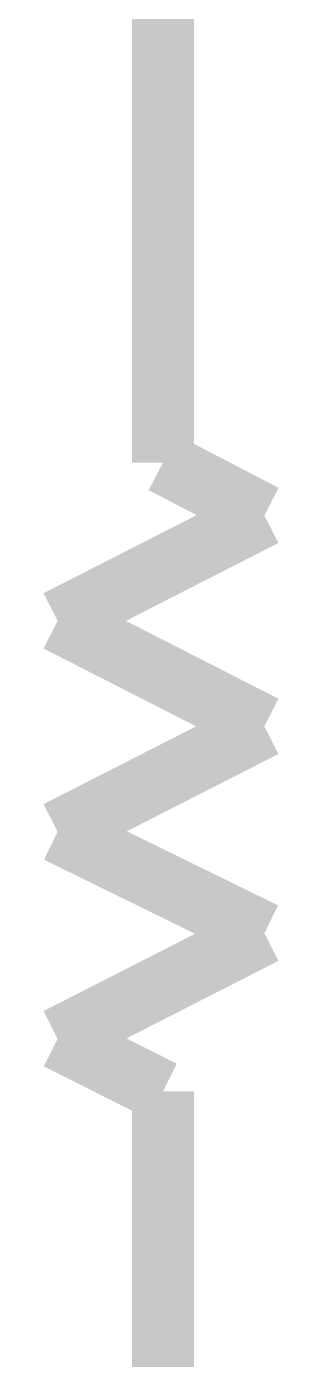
# Model space of a CAD drawing. Header units: inches. Extents: x 0 to 16.9, y 0 to 11.7.
# Drawn here: x 15.4455 to 15.4967, y 8.8684 to 9.1219 of the extents above; entities that cross this region are included whole.
import ezdxf

# ---------------------------------------------------------------- set-up
doc = ezdxf.new("R2010")
doc.units = ezdxf.units.IN
doc.header["$MEASUREMENT"] = 0
doc.layers.add('Sheet', color=255, linetype='Continuous')

msp = doc.modelspace()

# ---------------------------------------------------------------- linework, layer by layer
at = {"layer": 'Sheet'}
for points in [[(15.47149, 9.07914, 0.0118, 0.0118, 0), (15.47149, 9.17946, 0.0118, 0.0118, 0)], [(15.47149, 9.03901, 0.0118, 0.0118, 0), (15.47149, 9.07914, 0.0118, 0.0118, 0)], [(15.49078, 9.02898, 0.0118, 0.0118, 0), (15.47149, 9.03901, 0.0118, 0.0118, 0)], [(15.45143, 9.00891, 0.0118, 0.0118, 0), (15.49078, 9.02898, 0.0118, 0.0118, 0)], [(15.49078, 8.98885, 0.0118, 0.0118, 0), (15.45143, 9.00891, 0.0118, 0.0118, 0)], [(15.45143, 8.96879, 0.0118, 0.0118, 0), (15.49078, 8.98885, 0.0118, 0.0118, 0)], [(15.49078, 8.94949, 0.0118, 0.0118, 0), (15.45143, 8.96879, 0.0118, 0.0118, 0)], [(15.45143, 8.92943, 0.0118, 0.0118, 0), (15.49078, 8.94949, 0.0118, 0.0118, 0)], [(15.47149, 8.9194, 0.0118, 0.0118, 0), (15.45143, 8.92943, 0.0118, 0.0118, 0)], [(15.47149, 8.87927, 0.0118, 0.0118, 0), (15.47149, 8.9194, 0.0118, 0.0118, 0)], [(15.47149, 8.87927, 0.0118, 0.0118, 0), (15.47149, 8.77895, 0.0118, 0.0118, 0)]]:
    msp.add_lwpolyline(points, format="xyseb", dxfattribs=at)

doc.saveas('drawing.dxf')
